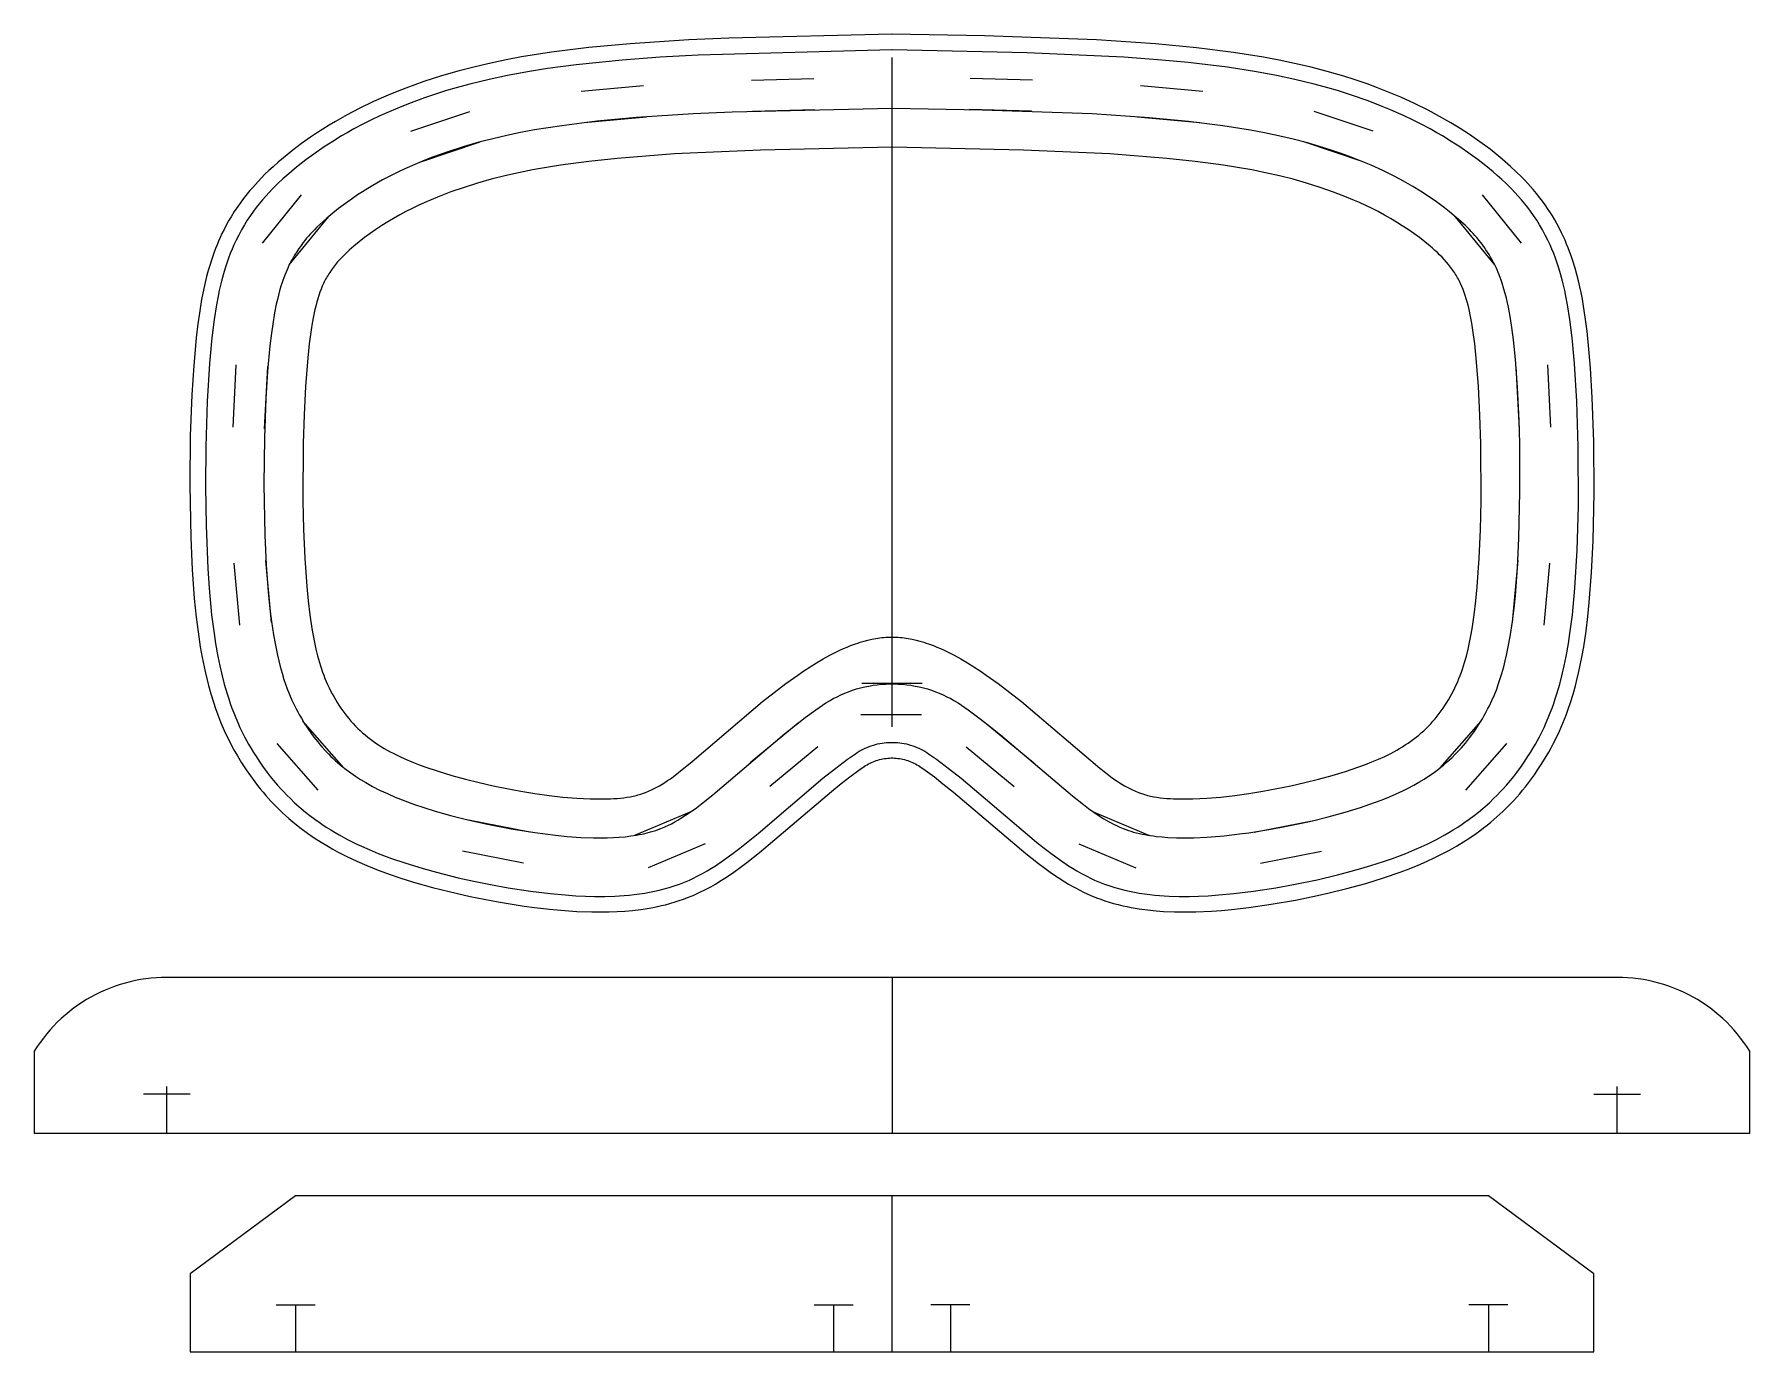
# Model space of a CAD drawing. Header units: millimetres. Extents: x -110 to 110, y -38 to 131.
import ezdxf

# ---------------------------------------------------------------- set-up
doc = ezdxf.new("R2010")
doc.units = ezdxf.units.MM
doc.header["$MEASUREMENT"] = 0
doc.layers.add('Auxiliary lines (do not print)', color=6, linetype='Continuous')
for name, color, linetype, lineweight in [('Exterior cut', 3, 'Continuous', 0), ('Interior cut', 5, 'Continuous', 0), ('Middle cut', 4, 'Continuous', 0), ('Vector engraving', 1, 'Continuous', 0)]:
    doc.layers.add(name, color=color, linetype=linetype, lineweight=lineweight)

msp = doc.modelspace()

# ---------------------------------------------------------------- linework, layer by layer
at = {"layer": 'Auxiliary lines (do not print)'}
for p, q in [((-34.6, 127.7), (-40.52, 127.1)), ((-29.75, 128.07), (-34.6, 127.7)), ((-24.84, 128.35), (-29.75, 128.07)), ((-0.01, 129.01), (-24.84, 128.35)), ((0.01, 129.01), (-0.01, 129.01)), ((0, 42.16), (0, 128.01)), ((17.34, 128.65), (0.01, 129.01)), ((29.75, 128.07), (17.34, 128.65)), ((34.6, 127.7), (29.75, 128.07)), ((37.98, 127.38), (34.6, 127.7)), ((-49.32, 125.72), (-51.68, 125.22)), ((-46.74, 126.2), (-49.32, 125.72)), ((-44.2, 126.61), (-46.74, 126.2)), ((-40.52, 127.1), (-44.2, 126.61)), ((43.02, 126.78), (37.98, 127.38)), ((46.74, 126.2), (43.02, 126.78)), ((49.32, 125.72), (46.74, 126.2)), ((51.68, 125.22), (49.32, 125.72)), ((-58.8, 123.24), (-59.94, 122.86)), ((-57.12, 123.78), (-58.8, 123.24)), ((-55.88, 124.14), (-57.12, 123.78)), ((-54.13, 124.62), (-55.88, 124.14)), ((-51.68, 125.22), (-54.13, 124.62)), ((54.13, 124.62), (51.68, 125.22)), ((55.88, 124.14), (54.13, 124.62)), ((57.12, 123.78), (55.88, 124.14)), ((58.8, 123.24), (57.12, 123.78)), ((61.06, 122.46), (58.8, 123.24)), ((-64.51, 121.07), (-65.68, 120.54)), ((-62.87, 121.76), (-64.51, 121.07)), ((-61.67, 122.23), (-62.87, 121.76)), ((-59.94, 122.86), (-61.67, 122.23)), ((62.87, 121.76), (61.06, 122.46)), ((63.93, 121.32), (62.87, 121.76)), ((65.68, 120.54), (63.93, 121.32)), ((-69.01, 118.87), (-69.89, 118.38)), ((-67.85, 119.48), (-69.01, 118.87)), ((-66.76, 120.03), (-67.85, 119.48)), ((-65.68, 120.54), (-66.76, 120.03)), ((66.76, 120.03), (65.68, 120.54)), ((67.85, 119.48), (66.76, 120.03)), ((69.01, 118.87), (67.85, 119.48)), ((69.89, 118.38), (69.01, 118.87)), ((-71.73, 117.27), (-72.82, 116.57)), ((-70.6, 117.96), (-71.73, 117.27)), ((-69.89, 118.38), (-70.6, 117.96)), ((70.6, 117.96), (69.89, 118.38)), ((71.73, 117.27), (70.6, 117.96)), ((72.82, 116.57), (71.73, 117.27)), ((-75.19, 114.89), (-76.39, 113.94)), ((-74.17, 115.64), (-75.19, 114.89)), ((-72.82, 116.57), (-74.17, 115.64)), ((74.17, 115.64), (72.82, 116.57)), ((75.19, 114.89), (74.17, 115.64)), ((76.39, 113.94), (75.19, 114.89)), ((-78.12, 112.45), (-78.77, 111.85)), ((-77.63, 112.89), (-78.12, 112.45)), ((-77.02, 113.42), (-77.63, 112.89)), ((-76.39, 113.94), (-77.02, 113.42)), ((77.12, 113.34), (76.39, 113.94)), ((77.63, 112.89), (77.12, 113.34)), ((78.21, 112.38), (77.63, 112.89)), ((78.77, 111.85), (78.21, 112.38)), ((-80.32, 110.25), (-80.73, 109.77)), ((-79.9, 110.7), (-80.32, 110.25)), ((-79.46, 111.17), (-79.9, 110.7)), ((-78.77, 111.85), (-79.46, 111.17)), ((79.46, 111.17), (78.77, 111.85)), ((79.9, 110.7), (79.46, 111.17)), ((80.32, 110.25), (79.9, 110.7)), ((80.73, 109.77), (80.32, 110.25)), ((-81.88, 108.32), (-82.29, 107.74)), ((-81.53, 108.79), (-81.88, 108.32)), ((-81.17, 109.25), (-81.53, 108.79)), ((-80.73, 109.77), (-81.17, 109.25)), ((81.17, 109.25), (80.73, 109.77)), ((81.53, 108.79), (81.17, 109.25)), ((81.88, 108.32), (81.53, 108.79)), ((82.29, 107.74), (81.88, 108.32)), ((-83.44, 105.9), (-83.79, 105.24)), ((-83.06, 106.54), (-83.44, 105.9)), ((-82.69, 107.14), (-83.06, 106.54)), ((-82.29, 107.74), (-82.69, 107.14)), ((82.69, 107.14), (82.29, 107.74)), ((83.06, 106.54), (82.69, 107.14)), ((83.44, 105.9), (83.06, 106.54)), ((83.79, 105.24), (83.44, 105.9)), ((-84.64, 103.43), (-84.86, 102.87)), ((-84.39, 103.99), (-84.64, 103.43)), ((-84.11, 104.59), (-84.39, 103.99)), ((-83.79, 105.24), (-84.11, 104.59)), ((84.11, 104.59), (83.79, 105.24)), ((84.39, 103.99), (84.11, 104.59)), ((84.64, 103.43), (84.39, 103.99)), ((84.86, 102.87), (84.64, 103.43)), ((-85.31, 101.63), (-85.52, 100.98)), ((-85.08, 102.28), (-85.31, 101.63)), ((-84.86, 102.87), (-85.08, 102.28)), ((85.08, 102.28), (84.86, 102.87)), ((85.31, 101.63), (85.08, 102.28)), ((85.52, 100.98), (85.31, 101.63)), ((-85.99, 99.31), (-86.28, 98.12)), ((-85.73, 100.28), (-85.99, 99.31)), ((-85.52, 100.98), (-85.73, 100.28)), ((85.73, 100.28), (85.52, 100.98)), ((85.99, 99.31), (85.73, 100.28)), ((86.28, 98.12), (85.99, 99.31)), ((-86.43, 97.39), (-86.63, 96.31)), ((-86.28, 98.12), (-86.43, 97.39)), ((86.43, 97.39), (86.28, 98.12)), ((86.63, 96.31), (86.43, 97.39)), ((-86.63, 96.31), (-86.93, 94.43)), ((86.93, 94.43), (86.63, 96.31)), ((-86.93, 94.43), (-87.23, 92.04)), ((87.23, 92.04), (86.93, 94.43)), ((-87.23, 92.04), (-87.54, 88.75)), ((87.54, 88.75), (87.23, 92.04)), ((-87.54, 88.75), (-87.84, 83.9)), ((87.84, 83.9), (87.54, 88.75)), ((-87.84, 83.9), (-88.02, 78.07)), ((88.02, 78.07), (87.84, 83.9)), ((-88.02, 78.07), (-88.06, 73)), ((88.03, 70.47), (88.02, 78.07)), ((-88.06, 73), (-87.98, 68)), ((87.87, 64.83), (88.03, 70.47)), ((-87.98, 68), (-87.75, 62.48)), ((87.58, 59.92), (87.87, 64.83)), ((-87.75, 62.48), (-87.58, 59.92)), ((-87.58, 59.92), (-87.26, 56.53)), ((87.26, 56.53), (87.58, 59.92)), ((-87.26, 56.53), (-86.95, 54.11)), ((86.95, 54.11), (87.26, 56.53)), ((-86.95, 54.11), (-86.75, 52.83)), ((-86.75, 52.83), (-86.46, 51.18)), ((86.46, 51.18), (86.75, 52.83)), ((86.75, 52.83), (86.95, 54.11)), ((-86.46, 51.18), (-86.21, 49.96)), ((86.21, 49.96), (86.46, 51.18)), ((-86.21, 49.96), (-85.91, 48.68)), ((-85.91, 48.68), (-85.63, 47.62)), ((85.63, 47.62), (85.91, 48.68)), ((85.91, 48.68), (86.21, 49.96)), ((-85.63, 47.62), (-85.28, 46.39)), ((-85.28, 46.39), (-85.07, 45.74)), ((85.07, 45.74), (85.28, 46.39)), ((85.28, 46.39), (85.63, 47.62)), ((-85.07, 45.74), (-84.87, 45.14)), ((-84.87, 45.14), (-84.65, 44.55)), ((-84.65, 44.55), (-84.41, 43.92)), ((84.41, 43.92), (84.65, 44.55)), ((84.65, 44.55), (84.87, 45.14)), ((84.87, 45.14), (85.07, 45.74)), ((-84.41, 43.92), (-84.16, 43.3)), ((-84.16, 43.3), (-83.9, 42.68)), ((-83.9, 42.68), (-83.62, 42.07)), ((-83.62, 42.07), (-83.33, 41.47)), ((83.33, 41.47), (83.62, 42.07)), ((83.62, 42.07), (83.9, 42.68)), ((83.9, 42.68), (84.16, 43.3)), ((84.16, 43.3), (84.41, 43.92)), ((-83.33, 41.47), (-83.03, 40.87)), ((-83.03, 40.87), (-82.51, 39.91)), ((-82.51, 39.91), (-82.2, 39.37)), ((-3.19, 39.51), (-2.93, 39.62)), ((-2.93, 39.62), (-2.66, 39.71)), ((-2.66, 39.71), (-2.39, 39.8)), ((-2.39, 39.8), (-2.11, 39.88)), ((-2.11, 39.88), (-1.84, 39.95)), ((-1.84, 39.95), (-1.56, 40)), ((-1.56, 40), (-1.28, 40.05)), ((-1.28, 40.05), (-0.99, 40.09)), ((-0.99, 40.09), (-0.71, 40.12)), ((-0.71, 40.12), (-0.43, 40.14)), ((-0.43, 40.14), (-0.14, 40.15)), ((-0.14, 40.15), (0.14, 40.15)), ((0.14, 40.15), (0.43, 40.14)), ((0.43, 40.14), (0.71, 40.12)), ((0.71, 40.12), (0.99, 40.09)), ((0.99, 40.09), (1.28, 40.05)), ((1.28, 40.05), (1.56, 40)), ((1.56, 40), (1.84, 39.95)), ((1.84, 39.95), (2.11, 39.88)), ((2.11, 39.88), (2.39, 39.8)), ((2.39, 39.8), (2.66, 39.71)), ((2.66, 39.71), (2.93, 39.62)), ((2.93, 39.62), (3.19, 39.51)), ((82.2, 39.37), (82.51, 39.91)), ((82.51, 39.91), (83.03, 40.87)), ((83.03, 40.87), (83.33, 41.47)), ((-82.2, 39.37), (-81.87, 38.84)), ((-81.87, 38.84), (-81.52, 38.28)), ((-81.52, 38.28), (-81.16, 37.72)), ((-81.16, 37.72), (-80.72, 37.09)), ((-7.38, 36.73), (-5.71, 37.99)), ((-5.71, 37.99), (-4.69, 38.7)), ((-4.69, 38.7), (-4.45, 38.86)), ((-4.45, 38.86), (-4.21, 39.01)), ((-4.21, 39.01), (-3.96, 39.15)), ((-3.96, 39.15), (-3.71, 39.28)), ((-3.71, 39.28), (-3.45, 39.4)), ((-3.45, 39.4), (-3.19, 39.51)), ((3.19, 39.51), (3.45, 39.4)), ((3.45, 39.4), (3.71, 39.28)), ((3.71, 39.28), (3.96, 39.15)), ((3.96, 39.15), (4.21, 39.01)), ((4.21, 39.01), (4.45, 38.86)), ((4.45, 38.86), (4.69, 38.7)), ((4.69, 38.7), (5.71, 37.99)), ((5.71, 37.99), (7.38, 36.73)), ((80.72, 37.09), (81.16, 37.72)), ((81.16, 37.72), (81.52, 38.28)), ((81.52, 38.28), (81.87, 38.84)), ((81.87, 38.84), (82.2, 39.37)), ((-80.72, 37.09), (-80.13, 36.28)), ((-80.13, 36.28), (-79.75, 35.79)), ((-79.75, 35.79), (-79.32, 35.27)), ((-79.32, 35.27), (-78.8, 34.66)), ((-17.17, 28.47), (-8.87, 35.55)), ((-8.87, 35.55), (-7.38, 36.73)), ((7.38, 36.73), (8.87, 35.55)), ((8.87, 35.55), (18.52, 27.36)), ((78.8, 34.66), (79.32, 35.27)), ((79.32, 35.27), (79.75, 35.79)), ((79.75, 35.79), (80.13, 36.28)), ((80.13, 36.28), (80.72, 37.09)), ((-78.8, 34.66), (-78.34, 34.14)), ((-78.34, 34.14), (-78.06, 33.84)), ((-78.06, 33.84), (-77.62, 33.38)), ((-77.62, 33.38), (-77.16, 32.93)), ((77.16, 32.93), (77.62, 33.38)), ((77.62, 33.38), (78.06, 33.84)), ((78.06, 33.84), (78.34, 34.14)), ((78.34, 34.14), (78.8, 34.66)), ((-77.16, 32.93), (-76.61, 32.41)), ((-76.61, 32.41), (-76.09, 31.94)), ((-76.09, 31.94), (-75.76, 31.65)), ((-75.76, 31.65), (-75.22, 31.21)), ((-75.22, 31.21), (-74.68, 30.78)), ((74.68, 30.78), (75.22, 31.21)), ((75.22, 31.21), (75.76, 31.65)), ((75.76, 31.65), (76.09, 31.94)), ((76.09, 31.94), (76.61, 32.41)), ((76.61, 32.41), (77.16, 32.93)), ((-74.68, 30.78), (-74.04, 30.3)), ((-74.04, 30.3), (-73.48, 29.9)), ((-73.48, 29.9), (-73.13, 29.66)), ((-73.13, 29.66), (-72.56, 29.29)), ((-72.56, 29.29), (-71.99, 28.93)), ((-71.99, 28.93), (-71.43, 28.59)), ((71.43, 28.59), (71.99, 28.93)), ((71.99, 28.93), (72.56, 29.29)), ((72.56, 29.29), (73.13, 29.66)), ((73.13, 29.66), (73.48, 29.9)), ((73.48, 29.9), (74.04, 30.3)), ((74.04, 30.3), (74.68, 30.78)), ((-71.43, 28.59), (-70.91, 28.29)), ((-70.91, 28.29), (-69.82, 27.7)), ((-69.82, 27.7), (-68.62, 27.1)), ((-68.62, 27.1), (-68.03, 26.82)), ((-68.03, 26.82), (-67.06, 26.39)), ((-20.53, 25.8), (-19.51, 26.58)), ((-19.51, 26.58), (-17.17, 28.47)), ((18.52, 27.36), (19.51, 26.58)), ((19.51, 26.58), (20.53, 25.8)), ((67.06, 26.39), (67.85, 26.74)), ((67.85, 26.74), (68.62, 27.1)), ((68.62, 27.1), (69.82, 27.7)), ((69.82, 27.7), (70.91, 28.29)), ((70.91, 28.29), (71.43, 28.59)), ((-67.06, 26.39), (-65.88, 25.91)), ((-65.88, 25.91), (-64.21, 25.27)), ((-64.21, 25.27), (-62.47, 24.68)), ((-62.47, 24.68), (-60.11, 23.95)), ((-23.16, 24), (-22.64, 24.32)), ((-22.64, 24.32), (-21.6, 25.03)), ((-21.6, 25.03), (-20.53, 25.8)), ((20.53, 25.8), (21.6, 25.03)), ((21.6, 25.03), (22.64, 24.32)), ((22.64, 24.32), (23.16, 24)), ((60.11, 23.95), (61.4, 24.34)), ((61.4, 24.34), (63.05, 24.87)), ((63.05, 24.87), (64.21, 25.27)), ((64.21, 25.27), (65.88, 25.91)), ((65.88, 25.91), (67.06, 26.39)), ((-60.11, 23.95), (-58.42, 23.48)), ((-58.42, 23.48), (-55.63, 22.78)), ((-55.63, 22.78), (-53.83, 22.38)), ((-53.83, 22.38), (-51.48, 21.9)), ((-27.26, 21.97), (-26.62, 22.22)), ((-26.62, 22.22), (-25.99, 22.49)), ((-25.99, 22.49), (-25.53, 22.7)), ((-25.53, 22.7), (-24.9, 23.01)), ((-24.9, 23.01), (-24.3, 23.33)), ((-24.3, 23.33), (-23.71, 23.67)), ((-23.71, 23.67), (-23.16, 24)), ((23.16, 24), (23.71, 23.67)), ((23.71, 23.67), (24.29, 23.34)), ((24.29, 23.34), (24.9, 23.01)), ((24.9, 23.01), (25.53, 22.7)), ((25.53, 22.7), (25.99, 22.49)), ((25.99, 22.49), (26.62, 22.22)), ((26.62, 22.22), (27.26, 21.97)), ((51.48, 21.9), (54.51, 22.53)), ((54.51, 22.53), (57.14, 23.15)), ((57.14, 23.15), (58.42, 23.48)), ((58.42, 23.48), (60.11, 23.95)), ((-51.48, 21.9), (-49.23, 21.5)), ((-49.23, 21.5), (-46.35, 21.06)), ((-46.35, 21.06), (-43.83, 20.75)), ((-43.83, 20.75), (-41.93, 20.57)), ((-41.93, 20.57), (-40.57, 20.48)), ((-40.57, 20.48), (-39.32, 20.42)), ((-39.32, 20.42), (-38.14, 20.39)), ((-38.14, 20.39), (-36.85, 20.39)), ((-36.85, 20.39), (-35.54, 20.43)), ((-35.54, 20.43), (-34.33, 20.5)), ((-34.33, 20.5), (-33.72, 20.56)), ((-33.72, 20.56), (-33.06, 20.63)), ((-33.06, 20.63), (-32.39, 20.71)), ((-32.39, 20.71), (-31.72, 20.81)), ((-31.72, 20.81), (-31.09, 20.92)), ((-31.09, 20.92), (-30.47, 21.05)), ((-30.47, 21.05), (-29.86, 21.18)), ((-29.86, 21.18), (-29.21, 21.35)), ((-29.21, 21.35), (-28.56, 21.53)), ((-28.56, 21.53), (-27.92, 21.74)), ((-27.92, 21.74), (-27.26, 21.97)), ((27.26, 21.97), (27.92, 21.74)), ((27.92, 21.74), (28.56, 21.53)), ((28.56, 21.53), (29.21, 21.35)), ((29.21, 21.35), (29.86, 21.18)), ((29.86, 21.18), (30.47, 21.05)), ((30.47, 21.05), (31.09, 20.92)), ((31.09, 20.92), (31.72, 20.81)), ((31.72, 20.81), (32.39, 20.71)), ((32.39, 20.71), (33.06, 20.63)), ((33.06, 20.63), (33.72, 20.56)), ((33.72, 20.56), (34.92, 20.46)), ((34.92, 20.46), (35.54, 20.43)), ((35.54, 20.43), (36.85, 20.39)), ((36.85, 20.39), (38.14, 20.39)), ((38.14, 20.39), (39.32, 20.42)), ((39.32, 20.42), (40.57, 20.48)), ((40.57, 20.48), (41.93, 20.57)), ((41.93, 20.57), (43.83, 20.75)), ((43.83, 20.75), (46.35, 21.06)), ((46.35, 21.06), (49.23, 21.5)), ((49.23, 21.5), (51.48, 21.9)), ((0, 10), (0, -10)), ((-93, -10), (-93, -4)), ((93, -10), (93, -4)), ((0, -38.04), (0, -18.04)), ((-76.5, -32.04), (-76.5, -38.04)), ((-7.5, -32.04), (-7.5, -38.04)), ((7.5, -32.04), (7.5, -38.04)), ((76.5, -32.04), (76.5, -38.04))]:
    msp.add_line(p, q, dxfattribs=at)
at = {"layer": 'Exterior cut'}
for points in [[(4.25, 36.57), (5.43, 35.71), (6.54, 34.85), (7.89, 33.77), (17.17, 25.88), (18.78, 24.62), (19.61, 23.99), (20.47, 23.38), (21.32, 22.8), (22.17, 22.26), (22.64, 21.97), (23.12, 21.7), (23.61, 21.43), (24.1, 21.17), (24.56, 20.94), (25.03, 20.72), (25.51, 20.51), (26.23, 20.22), (26.77, 20.02), (27.31, 19.83), (27.86, 19.66), (28.41, 19.49), (29.02, 19.33), (29.62, 19.19), (30.14, 19.07), (30.66, 18.97), (31.18, 18.87), (31.7, 18.79), (32.78, 18.65), (33.86, 18.54), (34.83, 18.47), (36.25, 18.4), (37.58, 18.39), (38.98, 18.41), (40.97, 18.5), (42.26, 18.59), (43.55, 18.71), (45.76, 18.96), (48.64, 19.37), (51.75, 19.92), (54.57, 20.49), (56.08, 20.83), (58.33, 21.39), (60.77, 22.06), (63.04, 22.76), (65.16, 23.49), (66.32, 23.93), (67.48, 24.4), (68.56, 24.87), (69.64, 25.37), (70.58, 25.84), (71.5, 26.33), (72.4, 26.84), (73.29, 27.38), (74.11, 27.91), (74.91, 28.46), (75.4, 28.82), (75.87, 29.18), (76.34, 29.54), (76.81, 29.92), (77.59, 30.6), (78.35, 31.3), (79.05, 31.99), (79.73, 32.7), (80.12, 33.12), (80.5, 33.56), (80.87, 34), (81.23, 34.44), (81.63, 34.95), (82.02, 35.47), (82.4, 36), (82.76, 36.53), (83.35, 37.43), (83.91, 38.34), (84.23, 38.89), (84.54, 39.45), (84.84, 40.03), (85.14, 40.62), (85.61, 41.61), (86.05, 42.62), (86.45, 43.64), (86.73, 44.42), (87.02, 45.26), (87.35, 46.34), (87.65, 47.42), (87.88, 48.33), (88.09, 49.24), (88.47, 51.07), (88.71, 52.43), (89.01, 54.4), (89.24, 56.3), (89.43, 58.08), (89.72, 61.96), (89.92, 66), (90.05, 72.23), (90.01, 78.7), (89.81, 84.39), (89.58, 88.18), (89.43, 90.14), (89.14, 92.91), (88.91, 94.73), (88.7, 96.12), (88.54, 97), (88.37, 97.87), (88.21, 98.62), (88.04, 99.37), (87.84, 100.18), (87.61, 100.98), (87.28, 102.06), (87.09, 102.6), (86.9, 103.14), (86.72, 103.62), (86.52, 104.09), (86.32, 104.57), (86.11, 105.04), (85.88, 105.54), (85.61, 106.08), (85.31, 106.64), (85.01, 107.18), (84.7, 107.7), (84.38, 108.21), (84.07, 108.67), (83.76, 109.13), (83.44, 109.58), (83.1, 110.03), (82.67, 110.57), (82.23, 111.1), (81.89, 111.49), (81.54, 111.88), (81.17, 112.28), (80.79, 112.67), (80.07, 113.37), (79.34, 114.05), (78.25, 115), (77.48, 115.64), (76.7, 116.25), (75.4, 117.22), (74.07, 118.14), (72.88, 118.91), (71.67, 119.66), (70.23, 120.48), (68.76, 121.26), (67.03, 122.12), (65.26, 122.92), (63.78, 123.55), (62.28, 124.14), (60.93, 124.63), (59.28, 125.19), (57.94, 125.62), (55.83, 126.23), (53.74, 126.78), (51.64, 127.28), (49.66, 127.69), (47.66, 128.07), (43.8, 128.69), (39.06, 129.28), (33.8, 129.78), (26.22, 130.28), (11.86, 130.8), (0.04, 131.01), (-0.04, 131.01), (-20.91, 130.53), (-26.06, 130.29), (-33.57, 129.8), (-38.9, 129.3), (-43.69, 128.7), (-47.52, 128.1), (-49.49, 127.73), (-51.46, 127.32), (-53.48, 126.85), (-55.49, 126.33), (-57.78, 125.67), (-60.05, 124.94), (-62.34, 124.11), (-63.48, 123.67), (-64.6, 123.2), (-66.49, 122.37), (-68.35, 121.47), (-69.88, 120.67), (-71.39, 119.82), (-72.2, 119.33), (-73.01, 118.83), (-73.81, 118.32), (-74.59, 117.79), (-75.72, 116.98), (-76.83, 116.15), (-78.06, 115.16), (-78.73, 114.59), (-79.38, 114.01), (-79.91, 113.53), (-80.42, 113.04), (-80.87, 112.59), (-81.31, 112.13), (-81.65, 111.75), (-81.99, 111.37), (-82.35, 110.96), (-82.69, 110.55), (-83.01, 110.15), (-83.31, 109.75), (-83.61, 109.34), (-83.91, 108.92), (-84.35, 108.26), (-84.77, 107.58), (-85.08, 107.06), (-85.38, 106.51), (-85.67, 105.97), (-85.93, 105.44), (-86.16, 104.94), (-86.37, 104.47), (-86.56, 104.01), (-86.75, 103.54), (-86.93, 103.04), (-87.11, 102.54), (-87.29, 102.01), (-87.46, 101.48), (-87.69, 100.72), (-87.9, 99.95), (-88.09, 99.18), (-88.26, 98.41), (-88.54, 96.99), (-88.83, 95.24), (-89.03, 93.86), (-89.24, 92.05), (-89.56, 88.5), (-89.8, 84.75), (-89.99, 79.49), (-90.06, 73.19), (-89.93, 66.39), (-89.74, 62.33), (-89.48, 58.62), (-89.23, 56.23), (-89, 54.35), (-88.71, 52.4), (-88.47, 51.06), (-88.1, 49.24), (-87.89, 48.34), (-87.66, 47.44), (-87.36, 46.36), (-87.03, 45.29), (-86.75, 44.49), (-86.47, 43.68), (-86.07, 42.67), (-85.64, 41.67), (-85.18, 40.69), (-84.9, 40.13), (-84.61, 39.58), (-84.29, 39), (-83.96, 38.42), (-83.42, 37.54), (-82.84, 36.64), (-82.29, 35.85), (-81.72, 35.08), (-81.38, 34.63), (-81.02, 34.19), (-80.66, 33.75), (-80.29, 33.32), (-79.66, 32.62), (-79, 31.93), (-78.6, 31.54), (-78.2, 31.15), (-77.78, 30.77), (-77.36, 30.4), (-76.58, 29.74), (-75.78, 29.1), (-74.95, 28.49), (-74.1, 27.91), (-73.2, 27.33), (-72.29, 26.77), (-71.7, 26.44), (-71.11, 26.11), (-69.9, 25.5), (-68.65, 24.91), (-67.37, 24.35), (-65.88, 23.76), (-64.36, 23.21), (-63.12, 22.79), (-61.35, 22.23), (-58.92, 21.54), (-56.8, 21.01), (-54.11, 20.39), (-50.51, 19.69), (-47.17, 19.15), (-45.85, 18.97), (-43.93, 18.75), (-42.48, 18.61), (-40.41, 18.47), (-38.48, 18.4), (-37.32, 18.39), (-36.27, 18.4), (-35.25, 18.44), (-34.28, 18.5), (-33.28, 18.59), (-32.2, 18.72), (-31.67, 18.8), (-31.14, 18.88), (-30.62, 18.98), (-30.09, 19.08), (-29.58, 19.2), (-29.07, 19.32), (-28.37, 19.51), (-27.83, 19.67), (-27.3, 19.84), (-26.75, 20.03), (-26.21, 20.23), (-25.51, 20.51), (-25.07, 20.71), (-24.64, 20.91), (-23.94, 21.26), (-23.24, 21.63), (-22.65, 21.97), (-22.06, 22.33), (-21.23, 22.86), (-20.3, 23.5), (-19.46, 24.11), (-18.63, 24.73), (-17, 26.02), (-7.78, 33.86), (-6.51, 34.88), (-5.4, 35.73), (-4.25, 36.58), (-3.56, 37.05), (-3.38, 37.17), (-3.2, 37.28), (-3.01, 37.39), (-2.82, 37.49), (-2.62, 37.58), (-2.42, 37.67), (-2.22, 37.75), (-2.02, 37.82), (-1.81, 37.88), (-1.6, 37.94), (-1.39, 37.99), (-1.18, 38.04), (-0.97, 38.08), (-0.76, 38.1), (-0.54, 38.13), (-0.32, 38.14), (-0.11, 38.15), (0.11, 38.15), (0.32, 38.14), (0.54, 38.13), (0.76, 38.1), (0.97, 38.08), (1.18, 38.04), (1.39, 37.99), (1.6, 37.94), (1.81, 37.88), (2.02, 37.82), (2.22, 37.75), (2.42, 37.67), (2.62, 37.58), (2.82, 37.49), (3.01, 37.39), (3.2, 37.28), (3.38, 37.17), (3.56, 37.05)], [(-93, 10), (-93.68, 9.99), (-94.35, 9.95), (-95.03, 9.9), (-95.7, 9.82), (-96.37, 9.71), (-97.04, 9.59), (-97.7, 9.44), (-98.35, 9.27), (-99, 9.08), (-99.64, 8.86), (-100.28, 8.63), (-100.91, 8.37), (-101.52, 8.09), (-102.13, 7.79), (-102.73, 7.47), (-103.31, 7.14), (-103.89, 6.78), (-104.45, 6.4), (-105, 6), (-105.53, 5.59), (-106.05, 5.15), (-106.56, 4.7), (-107.05, 4.23), (-107.52, 3.75), (-107.98, 3.25), (-108.42, 2.73), (-108.84, 2.21), (-109.25, 1.66), (-109.63, 1.11), (-110, 0.54), (-110, -10), (0, -10), (110, -10), (110, 0.54), (109.63, 1.11), (109.25, 1.66), (108.84, 2.21), (108.42, 2.73), (107.98, 3.25), (107.52, 3.75), (107.05, 4.23), (106.56, 4.7), (106.05, 5.15), (105.53, 5.59), (105, 6), (104.45, 6.4), (103.89, 6.78), (103.31, 7.14), (102.73, 7.47), (102.13, 7.79), (101.52, 8.09), (100.91, 8.37), (100.28, 8.63), (99.64, 8.86), (99, 9.08), (98.35, 9.27), (97.7, 9.44), (97.04, 9.59), (96.37, 9.71), (95.7, 9.82), (95.03, 9.9), (94.35, 9.95), (93.68, 9.99), (93, 10), (0, 10)], [(-76.5, -18.04), (-90, -28.04), (-90, -38.04), (0, -38.04), (90, -38.04), (90, -28.04), (76.5, -18.04), (0, -18.04)]]:
    msp.add_lwpolyline(points, close=True, dxfattribs=at)
at = {"layer": 'Interior cut'}
for p, q in [((-39.85, 123.7), (-31.88, 124.45)), ((-18.02, 125.14), (-10.02, 125.35)), ((18.02, 125.14), (10.02, 125.35)), ((31.88, 124.45), (39.85, 123.7)), ((-61.72, 118.57), (-54.14, 121.12)), ((-17.9, 121.13), (-9.9, 121.34)), ((17.9, 121.13), (9.9, 121.34)), ((61.72, 118.57), (54.14, 121.12)), ((-39.46, 119.67), (-31.5, 120.43)), ((31.5, 120.43), (39.46, 119.67)), ((-60.41, 114.66), (-52.83, 117.21)), ((60.41, 114.66), (52.83, 117.21)), ((-80.75, 104.22), (-75.72, 110.39)), ((80.75, 104.22), (75.72, 110.39)), ((-77.31, 101.43), (-72.29, 107.6)), ((77.31, 101.43), (72.29, 107.6)), ((-84.51, 80.59), (-84.09, 88.58)), ((-80.47, 80.38), (-80.04, 88.37)), ((80.47, 80.38), (80.04, 88.37)), ((84.51, 80.59), (84.09, 88.58)), ((-83.64, 55.17), (-84.36, 63.14)), ((-79.57, 55.54), (-80.3, 63.5)), ((79.57, 55.54), (80.3, 63.5)), ((83.64, 55.17), (84.36, 63.14)), ((-3.89, 47.74), (3.89, 47.74)), ((-70.31, 36.88), (-75.56, 42.88)), ((-12.02, 42.62), (-18.17, 37.51)), ((-4.01, 43.74), (3.77, 43.74)), ((12.02, 42.62), (18.17, 37.51)), ((70.31, 36.88), (75.56, 42.88)), ((-73.59, 34.01), (-78.84, 40.01)), ((73.59, 34.01), (78.84, 40.01)), ((-9.5, 39.59), (-15.65, 34.47)), ((9.5, 39.59), (15.65, 34.47)), ((-25.73, 31.3), (-33.03, 28.2)), ((25.73, 31.3), (33.03, 28.2)), ((-46.45, 28.65), (-54.3, 30.18)), ((46.45, 28.65), (54.3, 30.18)), ((-23.96, 27.14), (-31.27, 24.04)), ((23.96, 27.14), (31.27, 24.04)), ((-47.25, 24.64), (-55.1, 26.17)), ((47.25, 24.64), (55.1, 26.17)), ((-90, -5), (-96, -5)), ((90, -5), (96, -5)), ((-79, -32.04), (-74, -32.04)), ((-10, -32.04), (-5, -32.04)), ((10, -32.04), (5, -32.04)), ((79, -32.04), (74, -32.04))]:
    msp.add_line(p, q, dxfattribs=at)
at = {"layer": 'Middle cut'}
msp.add_lwpolyline([(0.26, 53.66), (0.52, 53.65), (0.79, 53.63), (1.05, 53.61), (1.31, 53.59), (1.57, 53.55), (1.83, 53.52), (2.09, 53.48), (2.34, 53.43), (2.59, 53.38), (3.09, 53.27), (3.59, 53.14), (4.08, 52.99), (4.39, 52.89), (4.7, 52.79), (5.31, 52.56), (5.77, 52.38), (6.22, 52.18), (6.67, 51.98), (7.12, 51.76), (7.99, 51.32), (8.84, 50.85), (9.67, 50.36), (10.49, 49.85), (11.29, 49.33), (12.08, 48.79), (13.62, 47.69), (15.12, 46.55), (16.6, 45.38), (26.66, 36.85), (27.37, 36.28), (28.06, 35.75), (28.41, 35.49), (28.77, 35.24), (29.13, 35.01), (29.48, 34.78), (29.81, 34.59), (30.15, 34.4), (30.49, 34.23), (30.84, 34.06), (31.22, 33.89), (31.6, 33.74), (31.99, 33.59), (32.18, 33.53), (32.38, 33.47), (32.57, 33.41), (32.77, 33.35), (32.97, 33.3), (33.17, 33.25), (33.37, 33.21), (33.57, 33.17), (33.98, 33.1), (34.4, 33.04), (34.81, 32.99), (35.23, 32.96), (35.67, 32.93), (36.11, 32.91), (36.99, 32.89), (37.79, 32.89), (38.58, 32.91), (39.48, 32.94), (40.38, 32.99), (42.18, 33.14), (43.97, 33.35), (45.77, 33.6), (47.58, 33.9), (49.37, 34.23), (51.16, 34.59), (52.93, 34.99), (54.7, 35.43), (56.45, 35.91), (58.18, 36.43), (59.88, 37), (60.73, 37.31), (61.56, 37.64), (62.38, 37.99), (63.19, 38.35), (63.97, 38.74), (64.35, 38.94), (64.73, 39.15), (65.1, 39.37), (65.47, 39.59), (65.83, 39.82), (66.19, 40.06), (66.54, 40.31), (66.88, 40.56), (67.22, 40.82), (67.55, 41.09), (67.88, 41.37), (68.19, 41.65), (68.5, 41.94), (68.8, 42.24), (69.09, 42.55), (69.38, 42.86), (69.65, 43.18), (69.92, 43.51), (70.18, 43.85), (70.44, 44.19), (70.68, 44.54), (70.92, 44.9), (71.15, 45.26), (71.38, 45.63), (71.59, 46.01), (71.8, 46.38), (72, 46.77), (72.19, 47.15), (72.37, 47.55), (72.55, 47.94), (72.71, 48.34), (72.87, 48.74), (73.02, 49.15), (73.17, 49.55), (73.3, 49.97), (73.43, 50.39), (73.66, 51.23), (73.88, 52.09), (74.07, 52.96), (74.24, 53.84), (74.4, 54.73), (74.66, 56.51), (74.88, 58.31), (75.05, 60.13), (75.3, 63.78), (75.46, 67.44), (75.54, 71.11), (75.51, 78.47), (75.4, 82.14), (75.21, 85.81), (74.93, 89.46), (74.74, 91.27), (74.5, 93.06), (74.36, 93.94), (74.2, 94.81), (74.01, 95.68), (73.88, 96.25), (73.77, 96.66), (73.65, 97.08), (73.52, 97.48), (73.38, 97.89), (73.24, 98.28), (73.08, 98.66), (72.91, 99.04), (72.83, 99.22), (72.73, 99.41), (72.64, 99.59), (72.54, 99.77), (72.44, 99.94), (72.34, 100.11), (72.23, 100.29), (72.12, 100.46), (71.89, 100.79), (71.64, 101.13), (71.38, 101.46), (71.11, 101.78), (70.83, 102.09), (70.54, 102.41), (70.23, 102.71), (69.94, 103), (69.64, 103.28), (69.33, 103.56), (69.02, 103.83), (68.35, 104.38), (67.65, 104.92), (66.93, 105.45), (66.2, 105.96), (65.45, 106.45), (64.7, 106.92), (63.93, 107.38), (63.16, 107.82), (62.37, 108.25), (61.57, 108.65), (60.76, 109.04), (59.95, 109.42), (59.12, 109.78), (58.29, 110.12), (56.61, 110.77), (54.91, 111.37), (53.18, 111.91), (51.44, 112.4), (49.68, 112.85), (47.91, 113.25), (46.13, 113.61), (44.33, 113.93), (42.53, 114.22), (38.9, 114.7), (35.25, 115.09), (27.93, 115.66), (16.86, 116.16), (0.01, 116.51), (-16.85, 116.16), (-27.91, 115.66), (-35.23, 115.09), (-38.88, 114.7), (-42.51, 114.22), (-44.32, 113.93), (-46.11, 113.61), (-47.89, 113.25), (-49.66, 112.85), (-51.42, 112.41), (-53.17, 111.91), (-54.89, 111.37), (-56.6, 110.78), (-58.28, 110.13), (-59.11, 109.78), (-59.93, 109.42), (-60.75, 109.05), (-61.55, 108.66), (-62.35, 108.25), (-63.14, 107.83), (-63.92, 107.39), (-64.68, 106.94), (-65.44, 106.46), (-66.18, 105.97), (-66.92, 105.46), (-67.64, 104.93), (-68.33, 104.39), (-69.01, 103.84), (-69.32, 103.57), (-69.63, 103.29), (-69.93, 103.01), (-70.23, 102.72), (-70.53, 102.41), (-70.82, 102.1), (-71.1, 101.79), (-71.37, 101.46), (-71.63, 101.14), (-71.88, 100.8), (-72.11, 100.46), (-72.23, 100.29), (-72.33, 100.12), (-72.44, 99.95), (-72.54, 99.77), (-72.64, 99.59), (-72.73, 99.42), (-72.82, 99.23), (-72.91, 99.05), (-73.08, 98.67), (-73.23, 98.29), (-73.38, 97.9), (-73.52, 97.49), (-73.65, 97.08), (-73.76, 96.67), (-73.87, 96.26), (-74.01, 95.69), (-74.2, 94.83), (-74.36, 93.95), (-74.5, 93.08), (-74.73, 91.29), (-74.93, 89.48), (-75.21, 85.83), (-75.4, 82.16), (-75.51, 78.48), (-75.54, 71.12), (-75.46, 67.45), (-75.3, 63.79), (-75.05, 60.14), (-74.88, 58.33), (-74.66, 56.53), (-74.4, 54.75), (-74.24, 53.86), (-74.07, 52.98), (-73.88, 52.11), (-73.67, 51.24), (-73.43, 50.4), (-73.31, 49.98), (-73.17, 49.57), (-73.03, 49.16), (-72.88, 48.76), (-72.72, 48.36), (-72.56, 47.96), (-72.38, 47.56), (-72.2, 47.17), (-72.01, 46.78), (-71.81, 46.4), (-71.6, 46.02), (-71.38, 45.65), (-71.16, 45.28), (-70.93, 44.91), (-70.69, 44.56), (-70.45, 44.21), (-70.19, 43.86), (-69.93, 43.53), (-69.66, 43.2), (-69.39, 42.87), (-69.1, 42.56), (-68.81, 42.25), (-68.51, 41.95), (-68.2, 41.66), (-67.89, 41.38), (-67.57, 41.1), (-67.23, 40.83), (-66.9, 40.57), (-66.55, 40.32), (-66.21, 40.07), (-65.85, 39.83), (-65.49, 39.6), (-65.12, 39.38), (-64.75, 39.16), (-64.37, 38.95), (-63.98, 38.75), (-63.2, 38.36), (-62.39, 37.99), (-61.58, 37.65), (-60.74, 37.32), (-59.9, 37.01), (-58.2, 36.44), (-56.46, 35.91), (-54.72, 35.43), (-52.95, 34.99), (-51.17, 34.59), (-49.39, 34.23), (-47.59, 33.9), (-45.79, 33.61), (-43.99, 33.35), (-42.2, 33.14), (-40.4, 32.99), (-39.55, 32.95), (-38.7, 32.91), (-37.85, 32.89), (-37, 32.89), (-36.12, 32.91), (-35.68, 32.93), (-35.24, 32.95), (-34.82, 32.99), (-34.4, 33.04), (-33.99, 33.1), (-33.58, 33.17), (-33.38, 33.21), (-33.18, 33.25), (-32.98, 33.3), (-32.78, 33.35), (-32.59, 33.4), (-32.39, 33.46), (-32.2, 33.52), (-32, 33.59), (-31.61, 33.73), (-31.23, 33.89), (-30.85, 34.05), (-30.5, 34.22), (-30.16, 34.4), (-29.82, 34.58), (-29.49, 34.78), (-29.13, 35), (-28.78, 35.24), (-28.42, 35.49), (-28.07, 35.75), (-27.37, 36.28), (-25.65, 37.69), (-16.6, 45.38), (-15.12, 46.55), (-13.62, 47.69), (-12.08, 48.79), (-11.29, 49.33), (-10.49, 49.85), (-9.67, 50.36), (-8.84, 50.85), (-7.99, 51.32), (-7.12, 51.76), (-6.67, 51.98), (-6.22, 52.18), (-5.77, 52.38), (-5.31, 52.56), (-4.7, 52.79), (-4.39, 52.89), (-4.08, 52.99), (-3.59, 53.14), (-3.09, 53.27), (-2.59, 53.38), (-2.34, 53.43), (-2.09, 53.48), (-1.83, 53.52), (-1.57, 53.55), (-1.31, 53.59), (-1.05, 53.61), (-0.79, 53.63), (-0.52, 53.65), (-0.26, 53.66), (0, 53.66)], close=True, dxfattribs=at)
at = {"layer": 'Vector engraving'}
msp.add_lwpolyline([(9.77, 44.32), (11.15, 43.31), (12.42, 42.33), (13.91, 41.13), (23.15, 33.28), (24.54, 32.18), (25.22, 31.68), (25.9, 31.19), (26.56, 30.74), (27.15, 30.36), (27.46, 30.17), (27.78, 29.99), (28.09, 29.82), (28.41, 29.65), (28.69, 29.52), (28.96, 29.39), (29.23, 29.27), (29.66, 29.1), (29.99, 28.97), (30.32, 28.86), (30.65, 28.75), (30.99, 28.65), (31.37, 28.55), (31.75, 28.46), (32.09, 28.38), (32.44, 28.31), (32.79, 28.25), (33.14, 28.19), (33.52, 28.14), (33.9, 28.09), (34.66, 28.01), (35.39, 27.96), (36.5, 27.91), (37.57, 27.9), (38.72, 27.92), (40.38, 27.99), (41.49, 28.07), (42.6, 28.17), (44.55, 28.4), (45.78, 28.56), (48.33, 28.97), (49.97, 29.26), (52.54, 29.78), (53.91, 30.1), (55.93, 30.59), (58.1, 31.19), (60.08, 31.8), (61.9, 32.43), (62.85, 32.79), (63.8, 33.17), (64.66, 33.54), (65.5, 33.93), (66.22, 34.29), (66.92, 34.66), (67.58, 35.04), (68.23, 35.43), (68.82, 35.82), (69.4, 36.21), (69.73, 36.46), (70.07, 36.71), (70.4, 36.97), (70.72, 37.23), (71.26, 37.7), (71.79, 38.18), (72.27, 38.66), (72.75, 39.16), (73.02, 39.45), (73.28, 39.76), (73.54, 40.06), (73.79, 40.37), (74.08, 40.74), (74.35, 41.11), (74.62, 41.48), (74.89, 41.86), (75.31, 42.51), (75.72, 43.18), (75.95, 43.58), (76.17, 43.98), (76.39, 44.4), (76.61, 44.82), (76.95, 45.54), (77.25, 46.24), (77.55, 46.99), (77.75, 47.56), (77.97, 48.2), (78.21, 48.99), (78.46, 49.86), (78.64, 50.6), (78.82, 51.34), (79.12, 52.83), (79.33, 53.98), (79.58, 55.68), (79.79, 57.37), (79.95, 58.96), (80.23, 62.55), (80.41, 66.36), (80.54, 72.31), (80.5, 78.51), (80.42, 81.44), (80.21, 85.75), (79.95, 89.3), (79.7, 91.8), (79.49, 93.39), (79.31, 94.55), (79.19, 95.27), (79.05, 95.98), (78.93, 96.56), (78.79, 97.13), (78.64, 97.73), (78.48, 98.32), (78.24, 99.08), (78.12, 99.45), (77.98, 99.82), (77.86, 100.14), (77.73, 100.46), (77.6, 100.77), (77.47, 101.07), (77.31, 101.41), (77.14, 101.74), (76.96, 102.08), (76.77, 102.42), (76.58, 102.75), (76.37, 103.07), (76.18, 103.37), (75.98, 103.66), (75.77, 103.94), (75.56, 104.23), (75.28, 104.58), (74.99, 104.93), (74.77, 105.19), (74.53, 105.44), (74.28, 105.72), (74.02, 105.99), (73.5, 106.5), (72.96, 106.99), (72.11, 107.73), (71.5, 108.23), (70.88, 108.72), (69.84, 109.5), (68.77, 110.24), (67.8, 110.87), (66.81, 111.48), (65.62, 112.16), (64.4, 112.81), (62.94, 113.53), (61.46, 114.2), (60.19, 114.74), (58.91, 115.24), (57.62, 115.71), (56.31, 116.15), (54.81, 116.63), (53.29, 117.07), (51.43, 117.55), (49.57, 117.99), (47.79, 118.37), (45.99, 118.71), (42.45, 119.27), (38.01, 119.82), (32.99, 120.3), (25.67, 120.79), (11.55, 121.29), (0, 121.49), (-20.48, 121.02), (-25.52, 120.79), (-32.77, 120.32), (-37.86, 119.84), (-42.35, 119.28), (-45.86, 118.73), (-47.64, 118.4), (-49.41, 118.03), (-51.21, 117.61), (-52.99, 117.15), (-54.99, 116.57), (-56.98, 115.93), (-58.95, 115.22), (-59.93, 114.84), (-60.89, 114.44), (-62.49, 113.74), (-63.28, 113.37), (-64.06, 112.98), (-65.33, 112.32), (-66.58, 111.61), (-67.24, 111.22), (-67.9, 110.81), (-68.55, 110.39), (-69.19, 109.95), (-70.1, 109.31), (-70.99, 108.64), (-71.96, 107.86), (-72.48, 107.42), (-72.99, 106.96), (-73.38, 106.61), (-73.76, 106.25), (-74.07, 105.93), (-74.38, 105.62), (-74.61, 105.36), (-74.83, 105.11), (-75.07, 104.84), (-75.3, 104.56), (-75.5, 104.31), (-75.69, 104.05), (-75.88, 103.79), (-76.07, 103.53), (-76.35, 103.1), (-76.62, 102.67), (-76.82, 102.34), (-77.01, 102), (-77.18, 101.67), (-77.35, 101.33), (-77.5, 101.01), (-77.63, 100.71), (-77.76, 100.4), (-77.88, 100.1), (-78.01, 99.76), (-78.13, 99.42), (-78.25, 99.05), (-78.37, 98.68), (-78.54, 98.11), (-78.69, 97.54), (-78.83, 96.97), (-78.96, 96.4), (-79.19, 95.27), (-79.43, 93.82), (-79.59, 92.64), (-79.78, 91.04), (-80.08, 87.78), (-80.3, 84.26), (-80.48, 79.26), (-80.55, 73.24), (-80.43, 66.73), (-80.25, 62.9), (-80, 59.47), (-79.78, 57.3), (-79.58, 55.64), (-79.32, 53.95), (-79.12, 52.82), (-78.82, 51.34), (-78.65, 50.61), (-78.46, 49.88), (-78.23, 49.05), (-77.98, 48.22), (-77.77, 47.62), (-77.56, 47.02), (-77.27, 46.28), (-76.96, 45.58), (-76.63, 44.87), (-76.43, 44.47), (-76.22, 44.07), (-75.99, 43.65), (-75.75, 43.24), (-75.37, 42.6), (-74.94, 41.94), (-74.55, 41.38), (-74.14, 40.82), (-73.9, 40.51), (-73.65, 40.2), (-73.39, 39.89), (-73.13, 39.59), (-72.69, 39.1), (-72.24, 38.62), (-71.96, 38.35), (-71.68, 38.08), (-71.4, 37.82), (-71.11, 37.56), (-70.56, 37.1), (-70, 36.66), (-69.42, 36.23), (-68.82, 35.82), (-68.17, 35.39), (-67.5, 34.99), (-67.06, 34.74), (-66.61, 34.5), (-65.71, 34.03), (-64.72, 33.57), (-63.71, 33.13), (-62.47, 32.64), (-61.22, 32.19), (-60.15, 31.83), (-58.61, 31.34), (-56.45, 30.73), (-54.55, 30.25), (-52.1, 29.69), (-48.83, 29.05), (-45.81, 28.57), (-43.15, 28.23), (-41.66, 28.09), (-39.9, 27.96), (-38.3, 27.91), (-37.36, 27.9), (-36.51, 27.91), (-35.71, 27.94), (-34.97, 27.99), (-34.24, 28.05), (-33.48, 28.15), (-32.76, 28.26), (-32.41, 28.32), (-32.05, 28.39), (-31.72, 28.46), (-31.4, 28.54), (-30.96, 28.66), (-30.63, 28.76), (-30.3, 28.86), (-29.97, 28.98), (-29.64, 29.1), (-29.23, 29.27), (-28.98, 29.38), (-28.73, 29.49), (-28.3, 29.71), (-27.87, 29.94), (-27.47, 30.17), (-27.08, 30.41), (-26.49, 30.79), (-25.77, 31.28), (-25.09, 31.77), (-24.42, 32.28), (-22.99, 33.41), (-13.79, 41.23), (-12.39, 42.36), (-11.12, 43.33), (-9.75, 44.33), (-8.92, 44.91), (-8.47, 45.21), (-8.01, 45.49), (-7.53, 45.76), (-7.05, 46.01), (-6.56, 46.24), (-6.07, 46.45), (-5.56, 46.65), (-5.05, 46.84), (-4.54, 47), (-4.02, 47.15), (-3.49, 47.27), (-2.96, 47.38), (-2.43, 47.48), (-1.89, 47.55), (-1.35, 47.61), (-0.81, 47.64), (-0.27, 47.66), (0.27, 47.66), (0.81, 47.64), (1.35, 47.61), (1.89, 47.55), (2.43, 47.48), (2.96, 47.38), (3.49, 47.27), (4.02, 47.15), (4.54, 47), (5.05, 46.84), (5.56, 46.65), (6.07, 46.45), (6.56, 46.24), (7.05, 46.01), (7.53, 45.76), (8.01, 45.49), (8.47, 45.21), (8.92, 44.91)], close=True, dxfattribs=at)

doc.saveas('drawing.dxf')
